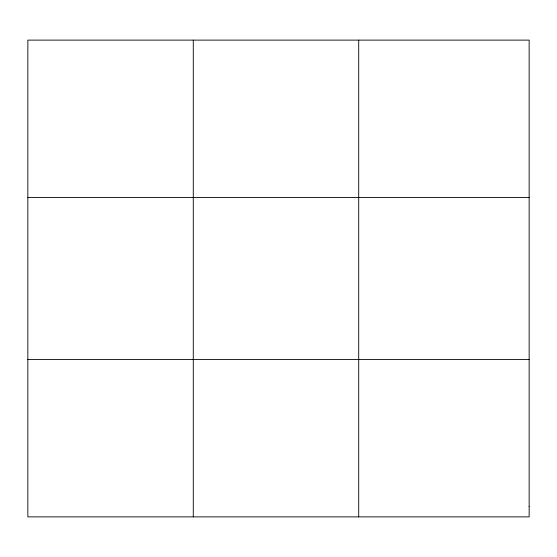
<?xml version="1.0" encoding="UTF-8"?>
<svg xmlns="http://www.w3.org/2000/svg" width="557" height="557" viewBox="0 0 557 557"><rect width="100%" height="100%" fill="white"/><g stroke="black" fill="none" stroke-linecap="round" stroke-linejoin="round"><path stroke-width="0.84" d="M193.279 516.882L193.279 40.118M358.708 516.882L358.708 40.118M27.85 197.45L529.15 197.45M27.85 359.55L529.15 359.55M529.15 506.39L529.15 516.882L27.85 516.882L27.85 40.118L529.15 40.118L529.15 506.39"/></g></svg>
